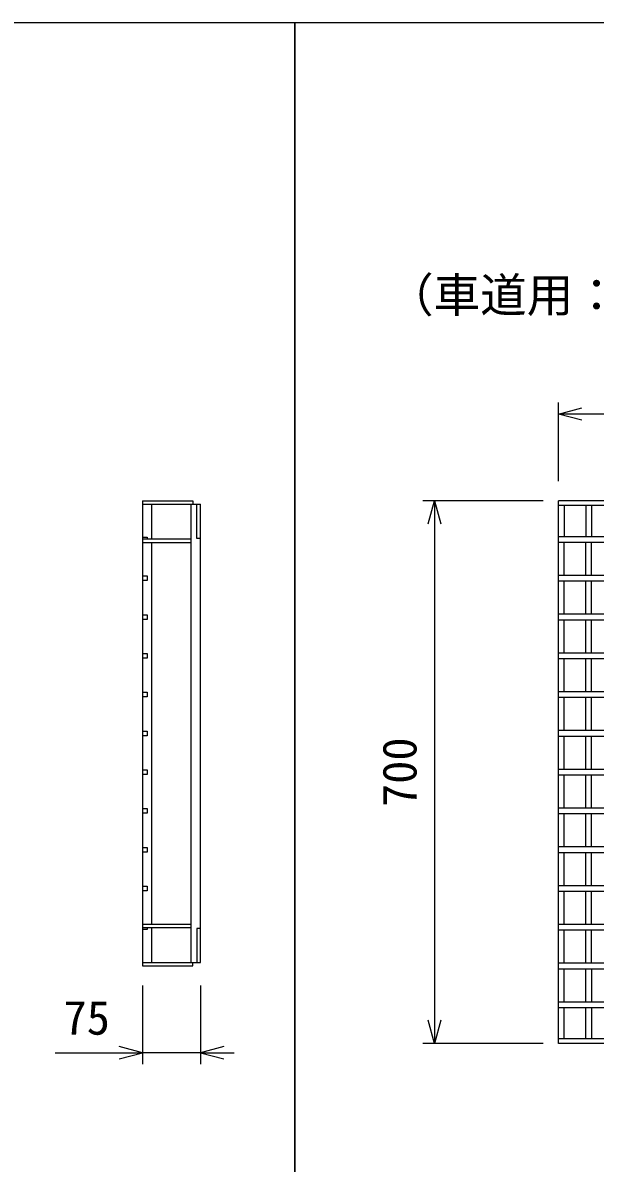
# Model space of a CAD drawing. Units: millimetres, scale not verified. Extents: x -25200 to 25200, y -8910 to 8910.
# Drawn here: x -8113 to -7375, y 1962 to 3433 of the extents above; entities that cross this region are included whole.
import ezdxf
from ezdxf.enums import TextEntityAlignment as Align

# ---------------------------------------------------------------- set-up
doc = ezdxf.new("R2010")
doc.units = ezdxf.units.MM
doc.header["$LTSCALE"] = 30
for name, color, linetype, lineweight in [('0-0_DIM', 7, 'Continuous', 25), ('0-2_HATCH', 6, 'Continuous', 25), ('0-7_TXT', 7, 'Continuous', 25)]:
    doc.layers.add(name, color=color, linetype=linetype, lineweight=lineweight)
doc.styles.add('ＭＳ ゴシック', font='')
doc.styles.get('ＭＳ ゴシック').set_extended_font_data('MS Gothic')

msp = doc.modelspace()

# ---------------------------------------------------------------- linework, layer by layer
at = {"layer": '0-0_DIM'}
for p, q in [((-7422.21, 2841.63), (-7422.21, 2943.22)), ((-6427.21, 2928.22), (-7422.21, 2928.22)), ((-7442.21, 2816.41), (-7597.21, 2816.41)), ((-7582.21, 2816.41), (-7582.21, 2116.41)), ((-7958.87, 2191.19), (-7958.87, 2089.6)), ((-7883.87, 2191.19), (-7883.87, 2089.6)), ((-8071.48, 2104.6), (-7958.87, 2104.6)), ((-7883.87, 2104.6), (-7958.87, 2104.6)), ((-7883.87, 2104.6), (-7840.4, 2104.6)), ((-7442.21, 2116.41), (-7597.21, 2116.41))]:
    msp.add_line(p, q, dxfattribs=at)
for points in [[(-7392.21, 2920.18), (-7422.21, 2928.22), (-7392.21, 2936.26)], [(-7590.25, 2786.41), (-7582.21, 2816.41), (-7574.17, 2786.41)], [(-7574.17, 2146.41), (-7582.21, 2116.41), (-7590.25, 2146.41)], [(-7988.87, 2096.56), (-7958.87, 2104.6), (-7988.87, 2112.64)], [(-7853.87, 2112.64), (-7883.87, 2104.6), (-7853.87, 2096.56)]]:
    msp.add_lwpolyline(points, dxfattribs=at)
at = {"layer": '0-2_HATCH'}
for p, q in [((-7958.87, 2816.41), (-7958.87, 2216.41)), ((-7958.87, 2811.91), (-7883.87, 2811.91)), ((-7946.87, 2766.91), (-7946.87, 2811.91)), ((-7895.87, 2220.91), (-7895.87, 2811.91)), ((-7883.87, 2220.91), (-7883.87, 2811.91)), ((-7422.21, 2116.41), (-7422.21, 2816.41)), ((-6427.21, 2816.41), (-7422.21, 2816.41)), ((-6427.21, 2810.41), (-7422.21, 2810.41)), ((-7415.21, 2810.41), (-7415.21, 2769.91)), ((-7386.93, 2810.41), (-7386.93, 2769.91)), ((-7379.93, 2810.41), (-7379.93, 2769.91)), ((-7895.87, 2766.91), (-7958.87, 2766.91)), ((-7344.64, 2769.91), (-7422.21, 2769.91)), ((-7958.87, 2762.41), (-7895.87, 2762.41)), ((-7946.87, 2270.41), (-7946.87, 2762.41)), ((-7422.21, 2762.91), (-7344.64, 2762.91)), ((-7415.21, 2719.91), (-7415.21, 2762.91)), ((-7386.93, 2719.91), (-7386.93, 2762.91)), ((-7379.93, 2719.91), (-7379.93, 2762.91)), ((-6427.21, 2719.91), (-7422.21, 2719.91)), ((-7422.21, 2712.91), (-6427.21, 2712.91)), ((-7415.21, 2669.91), (-7415.21, 2712.91)), ((-7386.93, 2669.91), (-7386.93, 2712.91)), ((-7379.93, 2669.91), (-7379.93, 2712.91)), ((-6427.21, 2669.91), (-7422.21, 2669.91)), ((-7422.21, 2662.91), (-6427.21, 2662.91)), ((-7415.21, 2619.91), (-7415.21, 2662.91)), ((-7386.93, 2619.91), (-7386.93, 2662.91)), ((-7379.93, 2619.91), (-7379.93, 2662.91)), ((-6427.21, 2619.91), (-7422.21, 2619.91)), ((-7422.21, 2612.91), (-6427.21, 2612.91)), ((-7415.21, 2569.91), (-7415.21, 2612.91)), ((-7386.93, 2569.91), (-7386.93, 2612.91)), ((-7379.93, 2569.91), (-7379.93, 2612.91)), ((-6427.21, 2569.91), (-7422.21, 2569.91)), ((-7422.21, 2562.91), (-6427.21, 2562.91)), ((-7415.21, 2519.91), (-7415.21, 2562.91)), ((-7386.93, 2519.91), (-7386.93, 2562.91)), ((-7379.93, 2519.91), (-7379.93, 2562.91)), ((-6427.21, 2519.91), (-7422.21, 2519.91)), ((-7422.21, 2512.91), (-6427.21, 2512.91)), ((-7415.21, 2469.91), (-7415.21, 2512.91)), ((-7386.93, 2469.91), (-7386.93, 2512.91)), ((-7379.93, 2469.91), (-7379.93, 2512.91)), ((-6427.21, 2469.91), (-7422.21, 2469.91)), ((-7422.21, 2462.91), (-6427.21, 2462.91)), ((-7415.21, 2419.91), (-7415.21, 2462.91)), ((-7386.93, 2419.91), (-7386.93, 2462.91)), ((-7379.93, 2419.91), (-7379.93, 2462.91)), ((-6427.21, 2419.91), (-7422.21, 2419.91)), ((-7422.21, 2412.91), (-6427.21, 2412.91)), ((-7415.21, 2369.91), (-7415.21, 2412.91)), ((-7386.93, 2369.91), (-7386.93, 2412.91)), ((-7379.93, 2369.91), (-7379.93, 2412.91)), ((-6427.21, 2369.91), (-7422.21, 2369.91)), ((-7422.21, 2362.91), (-6427.21, 2362.91)), ((-7415.21, 2319.91), (-7415.21, 2362.91)), ((-7386.93, 2319.91), (-7386.93, 2362.91)), ((-7379.93, 2319.91), (-7379.93, 2362.91)), ((-6427.21, 2319.91), (-7422.21, 2319.91)), ((-7422.21, 2312.91), (-6427.21, 2312.91)), ((-7415.21, 2269.91), (-7415.21, 2312.91)), ((-7386.93, 2269.91), (-7386.93, 2312.91)), ((-7379.93, 2269.91), (-7379.93, 2312.91)), ((-7958.87, 2270.41), (-7895.87, 2270.41)), ((-7958.87, 2265.91), (-7895.87, 2265.91)), ((-7946.87, 2220.91), (-7946.87, 2265.91)), ((-6427.21, 2269.91), (-7422.21, 2269.91)), ((-7422.21, 2262.91), (-6427.21, 2262.91)), ((-7415.21, 2219.91), (-7415.21, 2262.91)), ((-7386.93, 2219.91), (-7386.93, 2262.91)), ((-7379.93, 2219.91), (-7379.93, 2262.91)), ((-7958.87, 2220.91), (-7883.87, 2220.91)), ((-6427.21, 2219.91), (-7422.21, 2219.91)), ((-7422.21, 2212.91), (-6427.21, 2212.91)), ((-7415.21, 2169.91), (-7415.21, 2212.91)), ((-7386.93, 2169.91), (-7386.93, 2212.91)), ((-7379.93, 2212.91), (-7379.93, 2169.91)), ((-7344.64, 2169.91), (-7422.21, 2169.91)), ((-7422.21, 2162.91), (-7344.64, 2162.91)), ((-7415.21, 2122.41), (-7415.21, 2162.91)), ((-7386.93, 2122.41), (-7386.93, 2162.91)), ((-7379.93, 2162.91), (-7379.93, 2122.41)), ((-6427.21, 2122.41), (-7422.21, 2122.41)), ((-6427.21, 2116.41), (-7422.21, 2116.41))]:
    msp.add_line(p, q, dxfattribs=at)
for points in [[(-7958.87, 2816.41), (-7893.87, 2816.41), (-7893.87, 2811.91)], [(-7883.87, 2767.91), (-7888.87, 2767.91), (-7888.87, 2811.91)], [(-7958.87, 2769.41), (-7952.87, 2769.41), (-7952.87, 2766.91)], [(-7958.87, 2719.41), (-7952.87, 2719.41), (-7952.87, 2713.41), (-7958.87, 2713.41)], [(-7958.87, 2669.41), (-7952.87, 2669.41), (-7952.87, 2663.41), (-7958.87, 2663.41)], [(-7958.87, 2619.41), (-7952.87, 2619.41), (-7952.87, 2613.41), (-7958.87, 2613.41)], [(-7958.87, 2569.41), (-7952.87, 2569.41), (-7952.87, 2563.41), (-7958.87, 2563.41)], [(-7958.87, 2519.41), (-7952.87, 2519.41), (-7952.87, 2513.41), (-7958.87, 2513.41)], [(-7958.87, 2469.41), (-7952.87, 2469.41), (-7952.87, 2463.41), (-7958.87, 2463.41)], [(-7958.87, 2419.41), (-7952.87, 2419.41), (-7952.87, 2413.41), (-7958.87, 2413.41)], [(-7958.87, 2369.41), (-7952.87, 2369.41), (-7952.87, 2363.41), (-7958.87, 2363.41)], [(-7958.87, 2319.41), (-7952.87, 2319.41), (-7952.87, 2313.41), (-7958.87, 2313.41)], [(-7952.87, 2265.91), (-7952.87, 2263.41), (-7958.87, 2263.41)], [(-7883.87, 2264.91), (-7888.87, 2264.91), (-7888.87, 2220.91)], [(-7958.87, 2216.41), (-7893.87, 2216.41), (-7893.87, 2220.91)]]:
    msp.add_lwpolyline(points, dxfattribs=at)
at = {"layer": '0-7_TXT'}
for points in [[(-9562.38, 882.74), (-7762.38, 882.74), (-7762.38, 3432.74), (-9562.38, 3432.74)], [(-7762.38, 682.74), (-5962.38, 682.74), (-5962.38, 3432.74), (-7762.38, 3432.74)]]:
    msp.add_lwpolyline(points, close=True, dxfattribs=at)

# ---------------------------------------------------------------- texts
at = {"layer": '0-0_DIM', "style": 'ＭＳ ゴシック'}
for s, p in [('（車道用：並目）', (-7643.35, 3046.59)), ('75', (-8060.51, 2114.6))]:
    msp.add_text(s, height=43.99, dxfattribs=at).set_placement(p, align=Align.BOTTOM_LEFT)
msp.add_text('700', height=43.99, rotation=90, dxfattribs=at).set_placement((-7592.21, 2421.41), align=Align.BOTTOM_LEFT)

doc.saveas('drawing.dxf')
